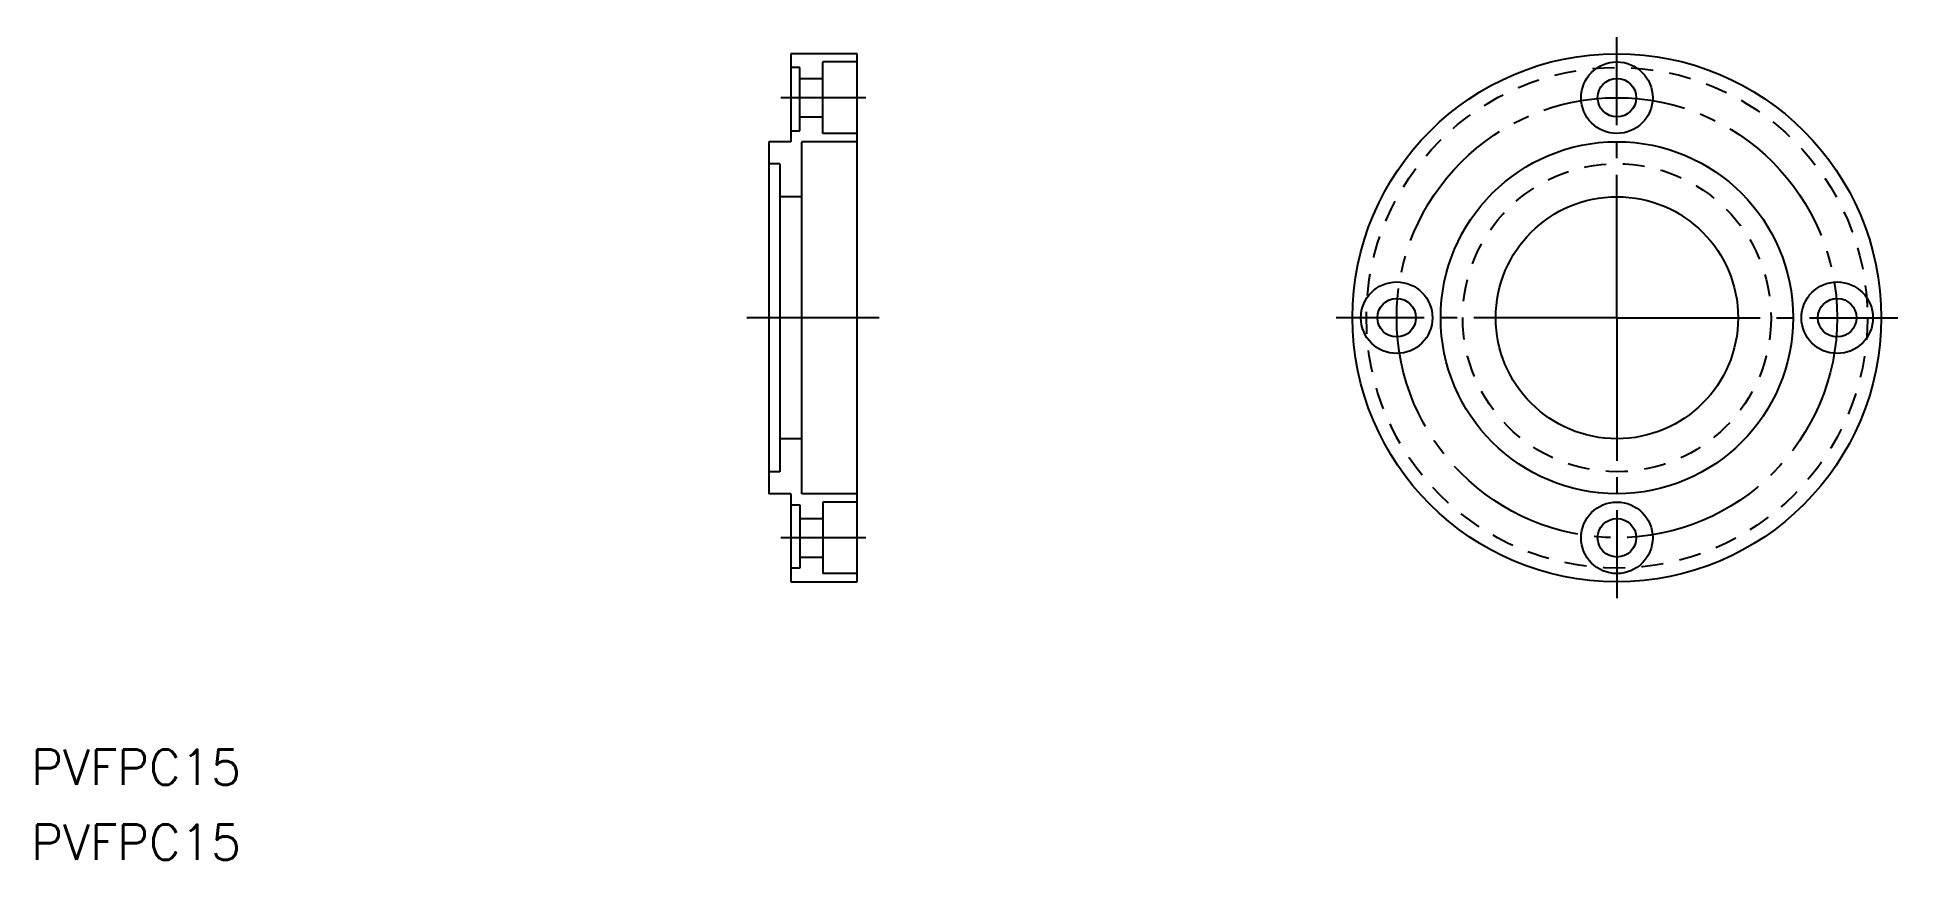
# Model space of a CAD drawing. Extents: x 198 to 367, y 1076 to 1150.
import ezdxf

# ---------------------------------------------------------------- set-up
doc = ezdxf.new("R2010")
doc.units = 0
doc.linetypes.add('CENTER', pattern=[17.5, 13, -1.5, 1.5, -1.5])
doc.linetypes.add('DASHED', pattern=[3.5, 2, -1.5])
doc.layers.get('0').update_dxf_attribs({"linetype": 'CONTINUOUS'})
doc.layers.add('CENTER', color=1, linetype='CENTER')
doc.styles.get("Standard").update_dxf_attribs({"font": 'txt.shx', "bigfont": '@extfont2.shx'})

msp = doc.modelspace()

# ---------------------------------------------------------------- linework, layer by layer
at = {"color": 7, "linetype": 'CONTINUOUS'}
for p, q in [((266.26, 1148.9), (266.26, 1140.9)), ((272.26, 1148.9), (266.26, 1148.9)), ((272.26, 1100.9), (272.26, 1148.9)), ((267.06, 1147.65), (266.26, 1147.65)), ((267.06, 1141.9), (267.06, 1147.65)), ((272.26, 1148.15), (269.16, 1148.15)), ((269.16, 1141.65), (269.16, 1148.15)), ((267.06, 1146.65), (269.16, 1146.65)), ((267.06, 1143.15), (269.16, 1143.15)), ((264.26, 1140.9), (264.26, 1108.9)), ((266.26, 1140.9), (264.26, 1140.9)), ((266.26, 1141.9), (267.06, 1141.9)), ((267.26, 1108.9), (267.26, 1140.9)), ((272.26, 1140.9), (267.26, 1140.9)), ((272.26, 1141.65), (269.16, 1141.65)), ((265.26, 1138.9), (264.26, 1138.9)), ((265.26, 1138.9), (265.26, 1110.9)), ((267.26, 1135.9), (265.26, 1135.9)), ((267.26, 1113.9), (265.26, 1113.9)), ((265.26, 1110.9), (264.26, 1110.9)), ((266.26, 1108.9), (264.26, 1108.9)), ((266.26, 1108.9), (266.26, 1100.9)), ((272.26, 1108.9), (267.26, 1108.9)), ((266.26, 1107.9), (267.06, 1107.9)), ((267.06, 1107.9), (267.06, 1102.15)), ((267.06, 1106.65), (269.16, 1106.65)), ((272.26, 1108.15), (269.16, 1108.15)), ((269.16, 1108.15), (269.16, 1101.65)), ((267.06, 1102.15), (266.26, 1102.15)), ((267.06, 1103.15), (269.16, 1103.15)), ((272.26, 1101.65), (269.16, 1101.65)), ((266.26, 1100.9), (272.26, 1100.9))]:
    msp.add_line(p, q, dxfattribs=at)
for centre, radius in [((341.26, 1124.9), 24), ((341.26, 1144.9), 3.25), ((341.26, 1144.9), 1.75), ((341.26, 1124.9), 16), ((341.26, 1124.9), 11), ((321.26, 1124.9), 3.25), ((361.26, 1124.9), 3.25), ((321.26, 1124.9), 1.75), ((361.26, 1124.9), 1.75), ((341.26, 1104.9), 3.25), ((341.26, 1104.9), 1.75)]:
    msp.add_circle(centre, radius, dxfattribs=at)
at = {"color": 3, "linetype": 'DASHED'}
for radius in [22.75, 14]:
    msp.add_circle((341.26, 1124.9), radius, dxfattribs=at)
at = {"layer": 'CENTER', "color": 1, "linetype": 'CENTER'}
for p, q in [((341.26, 1124.9), (341.26, 1150.4)), ((273.06, 1144.9), (265.33, 1144.9)), ((274.26, 1124.9), (262.26, 1124.9)), ((341.26, 1124.9), (315.76, 1124.9)), ((341.26, 1124.9), (341.26, 1099.4)), ((341.26, 1124.9), (366.76, 1124.9)), ((273.06, 1104.9), (265.33, 1104.9))]:
    msp.add_line(p, q, dxfattribs=at)
msp.add_circle((341.26, 1124.9), 20, dxfattribs=at)

# ---------------------------------------------------------------- texts
at = {"color": 7, "linetype": 'CONTINUOUS'}
for p in [(197.27, 1082.45), (197.27, 1075.63)]:
    msp.add_text('PVFPC15', height=3.2, dxfattribs=at).set_placement(p)

doc.saveas('drawing.dxf')
